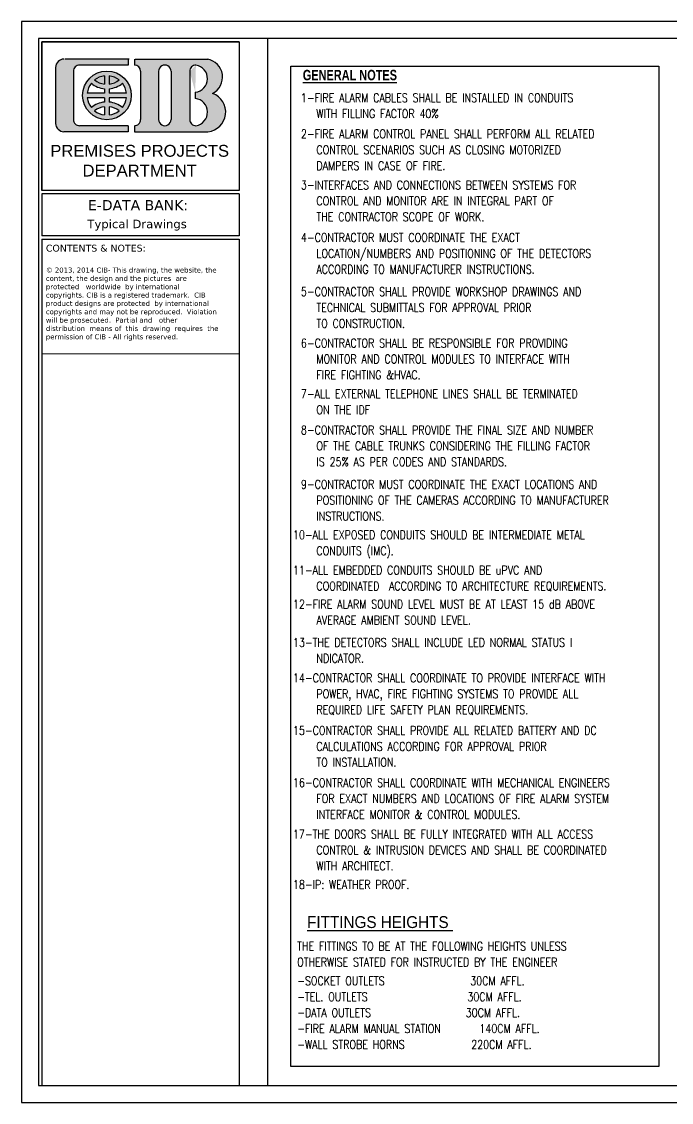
# Model space of a CAD drawing. Header units: metres. Extents: x 825.2 to 856.4, y 282.9 to 304.9.
# Drawn here: x 825.23 to 838.46, y 282.91 to 304.93 of the extents above; entities that cross this region are included whole.
import ezdxf

# ---------------------------------------------------------------- set-up
doc = ezdxf.new("R2010")
doc.units = ezdxf.units.M
doc.header["$LTSCALE"] = 0.05
for name, color, linetype in [('EXAMPLE', 220, 'Continuous'), ('FIRE_FAS', 200, 'Continuous'), ('text', 2, 'Continuous'), ('TEXT _DETAIL TITLES', 7, 'Continuous')]:
    doc.layers.add(name, color=color, linetype=linetype)
doc.layers.add('flooring', color=41, linetype='Continuous', lineweight=9)
doc.styles.add('GENERATED_STYLE_1', font='arial.ttf')
doc.styles.add('GENERATED_STYLE_2', font='arialbd.ttf')
doc.styles.add('ROMANS1', font='romans.shx', dxfattribs={"width": 0.8, "height": 250})
doc.styles.get("Standard").update_dxf_attribs({"font": 'arial.ttf'})

# ---------------------------------------------------------------- blocks, each defined once
blk = doc.blocks.new('erwger')
at = {"true_color": 0xf4820f}
h = blk.add_hatch(color=30, dxfattribs=at)
edge = h.paths.add_edge_path()
edge.add_ellipse((0.7908775300937405, 7.271490410557148), major_axis=(-0.1778709056389359, 9.002499000000002e-10), ratio=0.9999513831597877, start_angle=0, end_angle=360)
edge = h.paths.add_edge_path(flags=16)
edge.add_line((0.8077973684856135, 7.354111497106746), (0.8077973684856122, 7.427094761812298))
edge.add_ellipse((0.7908775300937405, 7.271490410557148), major_axis=(0.1440312288554087, 1.6825289e-09), ratio=0.9999513831463788, start_angle=51.57003715304239, end_angle=83.25369162932219, ccw=False)
edge.add_ellipse((0.7908775300937405, 7.497138503138339), major_axis=(-0.1440312288554085, 1.6834439e-09), ratio=0.9999513831463793, start_angle=96.74630837104172, end_angle=128.4299628473216, ccw=False)
edge = h.paths.add_edge_path(flags=16)
edge.add_ellipse((0.7908775300937405, 7.271490410557148), major_axis=(0.1440312288569741, 1.78028777e-08), ratio=0.9999513831390927, start_angle=96.74630062072379, end_angle=128.429955095524, ccw=False)
edge.add_line((0.773957691699187, 7.414517417529009), (0.7739576916991884, 7.341534151884337))
edge.add_ellipse((0.7908775300937405, 7.497138503138339), major_axis=(-0.144031228856974, 1.78026624e-08), ratio=0.9999513831390935, start_angle=51.570044904390386, end_angle=83.2536993791906, ccw=False)
h.paths.add_polyline_path([(0.773957691699187, 7.288410251488295), (0.773957691699187, 7.320082778110062), (0.7664293322516778, 7.320964365985879), (0.7589453695800609, 7.322165879191909), (0.7515193944567409, 7.323685135805126), (0.7441648921606429, 7.32551937691521), (0.7368952181788015, 7.327665271612452), (0.7297235739534667, 7.330118923036388), (0.7226629829085832, 7.332875875452495), (0.7157262668000091, 7.335931122343565), (0.7089260224314823, 7.339279115501328), (0.7022745987794528, 7.342913775101845), (0.6957840745679151, 7.346828500746104), (0.6894662363335251, 7.351016183446315), (0.6833325570223323, 7.355469218535164), (0.6773941748128808, 7.360179519747279), (0.6734799620023048, 7.354929783091067), (0.6698084303149193, 7.349507563101086), (0.6663871692859487, 7.343924068234436), (0.6632232512505248, 7.338190840535617), (0.6603232165715801, 7.332319731572661), (0.6576930601197108, 7.326322877937884), (0.6553382188808207, 7.320212676159437), (0.6532635607168721, 7.314001757075646), (0.6514733743032315, 7.307702959724803), (0.6499713602631984, 7.301329304804676), (0.6487606235182092, 7.294893967756559), (0.6478436668636187, 7.288410251488295)], flags=0)
h.paths.add_polyline_path([(0.9339113933238624, 7.288410251488296), (0.9329944366694071, 7.29489396775667), (0.9317836999244864, 7.301329304804898), (0.9302816858844511, 7.307702959725111), (0.9284914994707372, 7.31400175707606), (0.9264168413066578, 7.32021267615989), (0.9240620000675641, 7.326322877938369), (0.9214318436154356, 7.332319731573148), (0.918531808936168, 7.338190840536096), (0.915367890900365, 7.343924068234853), (0.9119466298709524, 7.349507563101397), (0.9082750981830738, 7.354929783091228), (0.9043608853719564, 7.360179519747279), (0.8984225031626554, 7.355469218535303), (0.8922888238515506, 7.351016183446514), (0.8859709856173575, 7.34682850074642), (0.879480461405921, 7.342913775102211), (0.8728290377540627, 7.33927911550175), (0.8660287933857134, 7.335931122343989), (0.8590920772773207, 7.332875875452937), (0.8520314862326475, 7.330118923036816), (0.8448598420075315, 7.327665271612863), (0.837590168025878, 7.325519376915585), (0.8302356657299721, 7.323685135805426), (0.8228096906068832, 7.322165879192128), (0.8153257279355322, 7.320964365985992), (0.8077973684856135, 7.320082778109748), (0.8077973684856135, 7.288410251488295)], flags=0)
h.paths.add_polyline_path([(0.8077973684856135, 7.254572219881548), (0.8077973684856136, 7.222898043004593), (0.8153257279356285, 7.222016455128492), (0.8228096906070133, 7.220814941922496), (0.8302356657301327, 7.219295685309302), (0.8375901680260618, 7.217461444199223), (0.8448598420077112, 7.215315549501997), (0.8520314862328487, 7.212861898078084), (0.8590920772775409, 7.210104945661968), (0.8660287933859663, 7.207049698770887), (0.8728290377543018, 7.203701705613098), (0.8794804614061102, 7.200067046012591), (0.8859709856175217, 7.196152320368268), (0.8922888238516598, 7.19196463766811), (0.8984225031627135, 7.187511602579187), (0.9043608853719765, 7.182801301367046), (0.9082751784140481, 7.188051150895514), (0.9119467799052832, 7.193473490817925), (0.9153680998452249, 7.199057111955261), (0.918532065477884, 7.204790471513932), (0.9214321360653964, 7.210661717152202), (0.9240623164094166, 7.216658711482009), (0.9264171692447516, 7.222769057160098), (0.9284918264796328, 7.228980122516629), (0.930281999259268, 7.235279067668015), (0.9317839868320567, 7.241652871060345), (0.9329946841999852, 7.248088356388289), (0.9339115885442062, 7.254572219881548)], flags=0)
h.paths.add_polyline_path([(0.6478434716406313, 7.254572219881548), (0.6487603759855533, 7.248088356388516), (0.6499710733540534, 7.241652871060804), (0.6514730609272789, 7.235279067668662), (0.6532632337072262, 7.228980122517424), (0.6553378909422828, 7.222769057160991), (0.6576927437776723, 7.216658711482951), (0.6603229241216104, 7.210661717153182), (0.6632229947089121, 7.204790471514869), (0.6663869603412537, 7.199057111956071), (0.6698082802807763, 7.193473490818543), (0.6734798817714476, 7.188051150895853), (0.6773941748128604, 7.182801301367045), (0.6833325570222629, 7.187511602579322), (0.6894662363333941, 7.191964637668304), (0.6957840745676908, 7.196152320368597), (0.7022745987792326, 7.200067046012943), (0.7089260224312439, 7.203701705613519), (0.7157262667998077, 7.207049698771348), (0.7226629829083766, 7.210104945662424), (0.7297235739532408, 7.21286189807851), (0.7368952181786418, 7.215315549502437), (0.7441648921604657, 7.217461444199586), (0.7515193944566271, 7.219295685309608), (0.7589453695799842, 7.220814941922714), (0.7664293322516333, 7.222016455128619), (0.773957691699187, 7.222898043004276), (0.773957691699187, 7.254572219881548)], flags=0)
h.paths.add_polyline_path([(0.7294873354330083, 7.176128880071951), (0.723550473082551, 7.173162724664702), (0.7177565579001525, 7.169926245670233), (0.7121178913854214, 7.166426314701889), (0.7066464454178214, 7.162670362727888), (0.7013538368018936, 7.158666364266577), (0.7066464454178866, 7.154662365805446), (0.7121178913855686, 7.150906413831576), (0.7177565579003274, 7.14740648286335), (0.7235504730827764, 7.144170003868946), (0.7294873354332428, 7.14120384846174), (0.7355545399501279, 7.138514314310711), (0.7417392048926307, 7.136107111769228), (0.7480281991306195, 7.133987351751168), (0.7544081700247551, 7.132159534879331), (0.7608655717761387, 7.13062754193003), (0.7673866941866425, 7.129394625593362), (0.773957691699187, 7.128463403577037), (0.773957691699187, 7.188869324956112), (0.7673866941866241, 7.187938102939968), (0.7608655717759994, 7.186705186603443), (0.7544081700246031, 7.18517319365425), (0.7480281991303894, 7.183345376782488), (0.7417392048924053, 7.181225616764474), (0.7355545399499187, 7.178818414223017)], flags=0)
h.paths.add_polyline_path([(0.8400158552934681, 7.136107111768763), (0.8462005202361756, 7.138514314310223), (0.8522677247532827, 7.141203848461269), (0.8582045871039639, 7.144170003868508), (0.8639985022866135, 7.147406482863), (0.8696371688015586, 7.150906413831308), (0.8751086147694433, 7.154662365805308), (0.8804012233855874, 7.158666364266577), (0.8751086147695188, 7.162670362728012), (0.8696371688017359, 7.166426314702146), (0.8639985022868005, 7.169926245670575), (0.8582045871041669, 7.17316272466514), (0.8522677247535289, 7.17612888007242), (0.8462005202363673, 7.178818414223515), (0.8400158552936966, 7.181225616764939), (0.833726861055413, 7.183345376782932), (0.8273468901609676, 7.185173193654628), (0.8208894884092739, 7.186705186603731), (0.8143683659985571, 7.18793810294011), (0.8077973684856135, 7.188869324956117), (0.8077973684856132, 7.128463403577035), (0.8143683659984176, 7.129394625593207), (0.8208894884091877, 7.130627541929754), (0.8273468901608406, 7.132159534878959), (0.8337268610552039, 7.133987351750719)], flags=0)
for p, q in [((0.773957691699187, 7.414517417539071), (0.773957691699187, 7.354111496157074)), ((0.8077973684856135, 7.414517417539071), (0.8077973684856135, 7.354111496157074)), ((0.773957691699187, 7.288410251488295), (0.647843666864131, 7.288410251488295)), ((0.773957691699187, 7.320082778105607), (0.773957691699187, 7.288410251488295)), ((0.8077973684856135, 7.320082778105607), (0.8077973684856135, 7.288410251488295)), ((0.933911393320712, 7.288410251488295), (0.8077973684856135, 7.288410251488295)), ((0.773957691699187, 7.254572219881548), (0.6478434716420738, 7.254572219881548)), ((0.773957691699187, 7.254572219881548), (0.773957691699187, 7.222898043008732)), ((0.773957691699187, 7.188869324957925), (0.773957691699187, 7.128463403575886)), ((0.9339115885427692, 7.254572219881548), (0.8077973684856135, 7.254572219881548)), ((0.8077973684856135, 7.254572219881548), (0.8077973684856135, 7.222898043008732)), ((0.8077973684856135, 7.188869324957925), (0.8077973684856135, 7.128463403575886))]:
    blk.add_line(p, q)
for centre, major_axis, ratio, start_param, end_param in [((0.7908775300937405, 7.271490410557148), (-0.1778709056389359, 9.002499000000002e-10), 0.9999513831597877, 3.141592658651293, 9.424777965830879), ((0.7908775300937405, 7.271490410557148), (0.1440312288559296, 5.66761834e-08), 0.999951383189954, 2.478200239738987, 3.023841208525699), ((0.7908775300937405, 7.497138503138339), (-0.1778709056432779, 4.243742999999999e-10), 0.999951383133538, 0.878885610106705, 1.475528024982516), ((0.7908775300937405, 7.271490410557148), (0.1440312288569741, 1.78028777e-08), 0.9999513831390927, 1.688541484955864, 2.241525574605362), ((0.7908775300937405, 7.497138503138339), (-0.144031228856974, 1.78026624e-08), 0.9999513831390935, 0.9000670789829365, 1.453051168632433), ((0.7908775300937405, 7.271490410557148), (0.1440312288554086, 1.6825289e-09), 0.9999513831463788, 0.9000669436963937, 1.453051033371717), ((0.7908775300937405, 7.497138503138339), (-0.1440312288554085, 1.6834439e-09), 0.9999513831463795, 1.688541620224428, 2.241525709899752), ((0.7908775300937405, 7.497138503138339), (0.1778709056428806, 3.659580039999999e-08), 0.99995138313766, -1.475528228330162, -0.8788858134720323), ((0.7908775300937405, 7.271490410557148), (0.1440312288552734, 1.78848544e-08), 0.9999513830996134, 0.1177509273774404, 0.6633918962271448), ((0.7908775300937405, 7.271490410557148), (-0.1440312288571555, 1.256149333e-07), 0.9999513832262572, 0.1177403856962575, 0.6633928924763333), ((0.7908775300937405, 7.045842317976002), (-0.177870905637854, 5.105273350000001e-08), 0.999951383161578, -1.475527735586549, -0.8788853206884173), ((0.7908775300937405, 7.045842317976002), (-0.1440312288505984, 4.19317145e-08), 0.9999513831791705, -1.453050753915244, -0.9000666642358846), ((0.7908775300937405, 7.045842317976002), (0.1778709056374674, 1.48803915e-08), 0.9999513831656989, 0.8788855240588935, 1.475527938939344), ((0.7908775300937405, 7.045842317976002), (0.1440312288490248, 6.14173613e-08), 0.9999513831864572, 0.9000665289461784, 1.453050618651364), ((0.7908775300937405, 7.271490410557148), (-0.1440312288520954, 1.167978602e-07), 0.9999513830715148, 2.478201444104023, 3.023853951010075), ((0.7908775300937405, 7.271490410557148), (-0.144031228856974, 1.78026624e-08), 0.9999513831390935, 0.9000670789829365, 1.453051168632433), ((0.7908775300937405, 7.271490410557148), (-0.1440312288554085, 1.6834439e-09), 0.9999513831463795, 1.688541620224428, 2.241525709899752)]:
    blk.add_ellipse(centre, major_axis=major_axis, ratio=ratio, start_param=start_param, end_param=end_param)

msp = doc.modelspace()

# ---------------------------------------------------------------- hatches: boundary and pattern name
at = {"true_color": 0x05367b}
h = msp.add_hatch(color=156, dxfattribs=at)
edge = h.paths.add_edge_path()
edge.add_ellipse((828.9822597568491, 303.0826252761939), major_axis=(-0.2847334991203993, 0.2847334991203991), ratio=0.9999999999988212, start_angle=140.9887959417215, end_angle=295.3446054887965)
edge.add_ellipse((828.9475568379949, 303.7941024595342), major_axis=(0.263960916692243, 0.2639609166922428), ratio=0.9999999999977979, start_angle=252.1161445481342, end_angle=394.8671921334229)
edge.add_line((829.0132683977081, 304.1615687246334), (827.526152731748, 304.1615687246334))
edge.add_line((827.526152731748, 304.1615687246334), (827.526152731748, 304.0398288093342))
edge.add_ellipse((827.525674551976, 303.9149193531442), major_axis=(0.0883249701060035, 0.0883249701060035), ratio=0.99999999998143, start_angle=314.999999999468, end_angle=404.7806552050888, ccw=False)
edge.add_line((827.6505879591577, 303.9148767924738), (827.6505879591577, 302.9288504221653))
edge.add_ellipse((827.525674551976, 302.928807861524), major_axis=(-0.08832497010741733, 0.08832497010741733), ratio=0.9999999999632984, start_angle=135.2193392665666, end_angle=225.0000000010515, ccw=False)
edge.add_line((827.526152731748, 302.8038984061853), (827.526152731748, 302.6821584900239))
edge.add_line((827.526152731748, 302.6821584900166), (829.0243362211309, 302.6821584900166))
edge = h.paths.add_edge_path(flags=16)
edge.add_ellipse((828.1457365462161, 303.9128052132941), major_axis=(0.0898328686706625, 0.0898328686706625), ratio=0.9997119807870024, start_angle=314.9917476689804, end_angle=494.9917591940154, ccw=False)
edge.add_line((828.2727641960241, 303.9127638486347), (828.2727641960241, 302.9309633660081))
edge.add_ellipse((828.1457365462161, 302.9309220013741), major_axis=(-0.08983286778834002, 0.08983286778834011), ratio=0.9997120004191951, start_angle=45.00824024262738, end_angle=225.0082517684367, ccw=False)
edge.add_line((828.018708896393, 302.9309630749043), (828.018708896393, 303.9127641397675))
edge = h.paths.add_edge_path(flags=16)
edge.add_ellipse((828.7782823728867, 303.9128052132941), major_axis=(-0.08981992907193462, 0.08981992907193462), ratio=0.9999999999864505, start_angle=-44.99999317017591, end_angle=45.0000115254237, ccw=False)
edge.add_ellipse((828.7352288672892, 303.764669268708), major_axis=(0.196937552161904, 0.1969375521619039), ratio=0.9999999999765671, start_angle=231.2027145111571, end_angle=396.10711598349036, ccw=False)
edge.add_line((828.7653203606869, 303.4877878470755), (828.7653203606869, 303.359567632065))
edge.add_ellipse((828.73321844356, 303.0808307734181), major_axis=(-0.1983995304344521, 0.1983995304344518), ratio=0.9999999999994571, start_angle=144.242534102069, end_angle=308.43007553053377, ccw=False)
edge.add_ellipse((828.7782823728867, 302.9309220013741), major_axis=(0.08981992907290752, 0.08981992907290752), ratio=0.9999999999647847, start_angle=134.9999884731813, end_angle=224.9999927451809, ccw=False)
edge.add_line((828.65125472307, 302.9309652021942), (828.65125472307, 303.9127620124558))
edge = h.paths.add_edge_path()
edge.add_ellipse((826.409908021546, 303.9149193531442), major_axis=(-0.08832497010741733, 0.08832497010741733), ratio=0.9999999999495524, start_angle=-45.00000000144502, end_angle=45.00000000144519, ccw=False)
edge.add_line((826.4098655680441, 304.0398266874248), (827.4023933827566, 304.0398266874248))
edge.add_line((827.402393382762, 304.0398266874248), (827.402393382762, 304.1615687246334))
edge.add_line((827.402393382762, 304.1615687246334), (826.0920004840027, 304.1615687246334))
edge.add_ellipse((826.0920686087679, 303.9920558509324), major_axis=(-0.1198666162295104, 0.1198666162295104), ratio=0.9999999999942295, start_angle=-44.99999914547698, end_angle=45.00000400240247)
edge.add_line((825.9225474934769, 303.9919877118076), (825.9225474934769, 302.8517395030352))
edge.add_ellipse((826.0920686087679, 302.8516713637249), major_axis=(-0.1198666162306849, 0.1198666162306849), ratio=0.9999999999753536, start_angle=44.9999959455793, end_angle=134.9999991446057)
edge.add_line((826.0920004840041, 302.6821584900166), (827.4023933827639, 302.6821584900166))
edge.add_line((827.402393382762, 302.6821584900166), (827.402393382762, 302.8039005272252))
edge.add_line((827.402393382762, 302.8039005272252), (826.4098655680627, 302.8039005272252))
edge.add_ellipse((826.409908021546, 302.928807861524), major_axis=(0.08832497010741712, 0.08832497010741712), ratio=0.999999999963298, start_angle=134.9999999989486, end_angle=225.0000000010514, ccw=False)
edge.add_line((826.284994614361, 302.9288503180936), (826.284994614361, 303.9148768965564))

# ---------------------------------------------------------------- linework, layer by layer
for p, q in [((830.2375020737195, 304.580468319716), (830.2375020737195, 283.2510077804067)), ((829.6598670683238, 304.5114300312447), (829.6598670683238, 301.4859567011766)), ((827.4192087530059, 304.1615687246334), (826.108883975995, 304.1615687246334)), ((827.402393382762, 304.1615687246334), (827.402393382762, 304.0398266874248)), ((827.526152731748, 304.1615687246334), (827.526152731748, 304.0398257722258)), ((827.5429681019882, 304.1615687246334), (829.0300450323853, 304.1615687246334)), ((825.9225474934319, 303.9920558408952), (825.9225474934319, 302.8516713756247)), ((826.2849946143228, 303.9149193531442), (826.2849946143228, 302.9288078615676)), ((827.402393382762, 304.0398266874248), (826.4099080215069, 304.0398266874248)), ((827.6505879591577, 303.9149193666448), (827.6505879591577, 302.9288078383428)), ((828.018708896419, 303.9128052394548), (828.018708896419, 302.9309219758646)), ((828.2727641960632, 303.912805223444), (828.2727641960632, 302.9309220014069)), ((828.6512547231287, 303.9128051877591), (828.6512547231287, 302.9309220269673)), ((828.7653203607342, 303.4877945354741), (828.7653203607342, 303.3595609067555)), ((827.402393382762, 302.8039005272761), (826.4099080215069, 302.8039005272761)), ((827.402393382762, 302.8039005272761), (827.402393382762, 302.6821584900748)), ((827.526152731748, 302.8039005272761), (827.526152731748, 302.6821584900748)), ((827.402393382762, 302.6821584900748), (826.0920686057548, 302.6821584900748)), ((827.526152731748, 302.6821584900748), (829.0242713383741, 302.6821584900748)), ((829.6598670683238, 301.4859567011766), (825.6447643365677, 301.4859567011766)), ((829.6598670683238, 301.4169184127271), (825.6447643365677, 301.4169184127271)), ((829.6598670683238, 301.4169184127271), (825.6447643365677, 301.4169184127271)), ((829.6598670683238, 301.4169184127271), (829.6598670683238, 300.5626591889153)), ((829.6598670683238, 300.5626591889153), (825.6447643365677, 300.5626591889153)), ((825.6447643365677, 300.4936209004658), (825.6447643365677, 283.2510077804067)), ((825.6447643365677, 300.4936209004658), (829.6598670683238, 300.4936209004658)), ((829.6598670683238, 300.4936209004658), (829.6598670683238, 283.2510077804067))]:
    msp.add_line(p, q)
for points in [[(825.2305346058274, 282.9058163381263), (856.3697071244528, 282.9058163381263), (856.3697071244528, 304.9256597620036), (825.2305346058274, 304.9256597620036)], [(825.5757260481168, 283.2510077804067), (856.0245156821629, 283.2510077804067), (856.0245156821629, 304.580468319716), (825.5757260481168, 304.580468319716)], [(829.6598670683238, 301.4859567011766), (825.6447643365677, 301.4859567011766), (825.6447643365677, 304.5114300312447), (829.6598670683238, 304.5114300312447)], [(830.7130377999274, 304.0206280141429), (838.198563221122, 304.0206280141429), (838.198563221122, 283.6387781095109), (830.7130377999274, 283.6387781095109)]]:
    msp.add_lwpolyline(points, close=True)
for points in [[(829.6598670683238, 304.5114300312447), (825.6447643365677, 304.5114300312447), (825.6447643365677, 301.4859567011766)], [(825.6447643365677, 301.4169184127271), (825.6447643365677, 300.5626591889153)]]:
    msp.add_lwpolyline(points)
for centre, major_axis, ratio, start_param, end_param in [((826.0920686087179, 303.9920558509324), (-0.1695211152908606, 9.4123462e-09), 0.9999513831238884, -1.570796256358258, 1.253809221e-07), ((828.947556838054, 303.794102459556), (0.3733061831382485, 9.0559043e-09), 0.9999513831509452, -1.0975912786114, 1.393953862568415), ((826.4099080215042, 303.9149193531442), (-0.1249134071785298, 6.55719407e-08), 0.9999513831383277, -1.570795801881244, 5.249646948e-07), ((827.525674551985, 303.9149193531442), (0.1249134071785448, 2.40585341e-08), 0.9999513831380106, -1.926110598e-07, 1.566968031442357), ((828.1457365462461, 303.9128052132941), (0.09700805066923719, 0.08203292684860133), 0.9997073739426671, -0.702095935364549, 2.439496919383977), ((828.778282372934, 303.9128052132941), (-0.1270276498169745, 1.87035251e-08), 0.999951383178154, -1.570796060358575, 3.48405695e-07), ((828.735228867336, 303.7646692687152), (0.2785185277980045, 7.14493449e-08), 0.9999513831518984, -1.462544014668886, 1.415593389395374), ((828.9822597569141, 303.0826252762448), (-0.4026837650814269, 4.430146100000001e-09), 0.9999513831567275, 1.675315500509039, 4.369388801588822), ((828.7332184436041, 303.0808307734436), (0.2805861275639367, 3.2184778e-09), 0.9999513831529621, -1.409491394122023, 1.456135027722176), ((826.0920686087179, 302.8516713637649), (-0.1695211152908551, 4.423647769999999e-08), 0.9999513831238876, 1.901831226e-07, 1.570796572815684), ((826.4099080215042, 302.9288078615676), (0.1249134071785385, 4.66171409e-08), 0.9999513831530812, 3.141592280375991, 4.712388607207176), ((827.525674551985, 302.9288078615676), (-0.1249134071785385, 4.66172034e-08), 0.9999513831530812, 1.570796699972909, 3.141593026804093), ((828.1457365462461, 302.9309220014069), (-0.0970085046712377, 0.0820323880693598), 0.9997073932053901, 0.7020901786192117, 3.843683033382245), ((828.778282372934, 302.9309220014069), (0.1270276498169678, 4.52702846e-08), 0.9999513831781549, 3.141592096017872, 4.712388497388521)]:
    msp.add_ellipse(centre, major_axis=major_axis, ratio=ratio, start_param=start_param, end_param=end_param)
at = {"layer": 'flooring'}
msp.add_line((825.6447643365677, 298.1572748690554), (829.6598670683238, 298.1572748690554), dxfattribs=at)

# ---------------------------------------------------------------- block references
at = {"xscale": 2.788558226769498, "yscale": 2.788558226769498, "zscale": 2.788558226769498}
msp.add_blockref('erwger', (824.7609731596431, 283.144886901216), dxfattribs=at)

# ---------------------------------------------------------------- texts
for s, insert, char_height, width, attachment_point in [('PREMISES PROJECTS\\PDEPARTMENT', (827.6336408856841, 302.092011312517), 0.2416340096044954, 6.296976273335845, 5), ('{\\fVerdana|b0|i0|c0|p34;E-DATA BANK:}', (826.5811797054121, 301.2896451528571), 0.2071148653752818, 5.254321538559513, 1), ('{\\fVerdana|b0|i0|c0|p34;CONTENTS & NOTES:\\P\\P\\H0.73171x;\\C6;© 2013, 2014 CIB- This drawing, the website, the content, the design and the pictures  are   protected   worldwide  by international  copyrights. CIB is a registered trademark.  CIB product designs are protected  by international  copyrights and may not be reproduced.  Violation will be prosecuted.  Partial and   other  distribution  means of  this  drawing  requires  the permission of CIB - All rights reserved.}', (825.7238613359359, 300.379575411523), 0.1393344985666736, 3.538339751456041, 1)]:
    msp.add_mtext(s, dxfattribs=dict(insert=insert, char_height=char_height, width=width, attachment_point=attachment_point))
at = {"layer": 'EXAMPLE', "insert": (826.5681422523298, 300.889264951645), "char_height": 0.1725957211460682, "width": 2.546265959147846, "attachment_point": 1}
msp.add_mtext('{\\fVerdana|b0|i0|c0|p34;Typical Drawings }', dxfattribs=at)
at = {"layer": 'FIRE_FAS', "color": 7, "linetype": 'Continuous', "ltscale": 0.5, "style": 'ROMANS1', "width": 0.8}
for s, p in [('1-FIRE ALARM CABLES SHALL BE INSTALLED IN CONDUITS ', (830.9147368987377, 303.2859969227272)), ('WITH FILLING FACTOR 40%%%', (831.2309280540752, 302.9619969227273)), ('2-FIRE ALARM CONTROL PANEL SHALL PERFORM ALL RELATED', (830.9147368987377, 302.5489542028433)), ('CONTROL SCENARIOS SUCH AS CLOSING MOTORIZED ', (831.2309280540752, 302.2249542028434)), ('DAMPERS IN CASE OF FIRE. ', (831.2309280540752, 301.9009542028434)), ('3-INTERFACES AND CONNECTIONS BETWEEN SYSTEMS FOR ', (830.9147368987377, 301.5075804687767)), ('CONTROL AND MONITOR ARE IN INTEGRAL PART OF ', (831.2309280540752, 301.1835804687768)), ('THE CONTRACTOR SCOPE OF WORK.', (831.2309280540752, 300.8595804687768)), ('4-CONTRACTOR MUST COORDINATE THE EXACT ', (830.9147368987377, 300.4375503303551)), ('LOCATION/NUMBERS AND POSITIONING OF THE DETECTORS ', (831.2309280540752, 300.1135503303551)), ('ACCORDING TO MANUFACTURER INSTRUCTIONS.  ', (831.2309280540752, 299.7895503303551)), ('5-CONTRACTOR SHALL PROVIDE WORKSHOP DRAWINGS AND ', (830.9147368987377, 299.334508014124)), ('TECHNICAL SUBMITTALS FOR APPROVAL PRIOR ', (831.2309280540752, 299.0105080141241)), ('TO CONSTRUCTION.', (831.2309280540752, 298.6865080141241)), ('6-CONTRACTOR SHALL BE RESPONSIBLE FOR PROVIDING ', (830.9147368987377, 298.2868298710998)), ('MONITOR AND CONTROL MODULES TO INTERFACE WITH ', (831.2309280540752, 297.9628298710998)), ('FIRE FIGHTING &HVAC.', (831.2309280540752, 297.6388298710999)), ('7-ALL EXTERNAL TELEPHONE LINES SHALL BE TERMINATED ', (830.9147368987377, 297.2525629252999)), ('ON THE IDF', (831.2309280540752, 296.9285629253)), ('8-CONTRACTOR SHALL PROVIDE THE FINAL SIZE AND NUMBER ', (830.9147368987377, 296.5159213950941)), ('OF THE CABLE TRUNKS CONSIDERING THE FILLING FACTOR ', (831.2309280540752, 296.1919213950941)), ('IS 25%%% AS PER CODES AND STANDARDS.', (831.2309280540752, 295.8679213950941)), ('9-CONTRACTOR MUST COORDINATE THE EXACT LOCATIONS AND ', (830.9147368987377, 295.4087525566384)), ('POSITIONING OF THE CAMERAS ACCORDING TO MANUFACTURER', (831.2309280540752, 295.0847525566384)), ('INSTRUCTIONS. ', (831.2309280540752, 294.7607525566384)), ('10-ALL EXPOSED CONDUITS SHOULD BE INTERMEDIATE METAL ', (830.7530677320509, 294.379643763637)), ('CONDUITS (IMC).', (831.2309280540752, 294.0556437636371)), ('11-ALL EMBEDDED CONDUITS SHOULD BE uPVC AND ', (830.7530677320509, 293.6608838297421)), ('COORDINATED  ACCORDING TO ARCHITECTURE REQUIREMENTS.', (831.2309280540752, 293.3368838297421)), ('12-FIRE ALARM SOUND LEVEL MUST BE AT LEAST 15 dB ABOVE', (830.7530677320509, 292.9669403420116)), ('AVERAGE AMBIENT SOUND LEVEL.', (831.2309280540752, 292.6429403420116)), ('13-THE DETECTORS SHALL INCLUDE LED NORMAL STATUS I', (830.7530677320509, 292.1879446461688)), ('NDICATOR.', (831.2309280540752, 291.8639446461688)), ('14-CONTRACTOR SHALL COORDINATE TO PROVIDE INTERFACE WITH ', (830.7530677320509, 291.4644277491181)), ('POWER, HVAC, FIRE FIGHTING SYSTEMS TO PROVIDE ALL ', (831.2309280540752, 291.1404277491181)), ('REQUIRED LIFE SAFETY PLAN REQUIREMENTS.', (831.2309280540752, 290.8164277491181)), ('15-CONTRACTOR SHALL PROVIDE ALL RELATED BATTERY AND DC ', (830.7530677320509, 290.393824482605)), ('CALCULATIONS ACCORDING FOR APPROVAL PRIOR ', (831.2309280540752, 290.069824482605)), ('TO INSTALLATION.', (831.2309280540752, 289.745824482605)), ('16-CONTRACTOR SHALL COORDINATE WITH MECHANICAL ENGINEERS', (830.7530677320509, 289.3306145684279)), ('FOR EXACT NUMBERS AND LOCATIONS OF FIRE ALARM SYSTEM ', (831.2309280540752, 289.0066145684279)), ('INTERFACE MONITOR & CONTROL MODULES. ', (831.2309280540752, 288.6826145684279)), ('17-THE DOORS SHALL BE FULLY INTEGRATED WITH ALL ACCESS ', (830.7530677320509, 288.2820767332666)), ('CONTROL & INTRUSION DEVICES AND SHALL BE COORDINATED ', (831.2309280540752, 287.9580767332666)), ('WITH ARCHITECT.', (831.2309280540752, 287.6340767332666)), ('18-IP: WEATHER PROOF.', (830.7530677320509, 287.2553177654115)), ('THE FITTINGS TO BE AT THE FOLLOWING HEIGHTS UNLESS ', (830.8393928482546, 286.000030136792)), ('OTHERWISE STATED FOR INSTRUCTED BY THE ENGINEER', (830.8393928482546, 285.676030136792)), ('-SOCKET OUTLETS               30CM AFFL.', (830.8393928482546, 285.2926647593974)), ('-TEL. OUTLETS                  30CM AFFL.', (830.8393928482546, 284.9686647593974)), ('-DATA OUTLETS                 30CM AFFL.', (830.8393928482546, 284.6446647593974)), ('-FIRE ALARM MANUAL STATION     140CM AFFL.', (830.8393928482546, 284.3206647593974)), ('-WALL STROBE HORNS           220CM AFFL.', (830.8393928482546, 283.9966647593974))]:
    msp.add_text(s, height=0.1773663158095103, dxfattribs=at).set_placement(p)
at = {"layer": 'text', "color": 4, "style": 'GENERATED_STYLE_1', "width": 0.92}
msp.add_text('%%UFITTINGS HEIGHTS ', height=0.2417962462194452, dxfattribs=at).set_placement((831.0402588613506, 286.4582818852026))
at = {"layer": 'TEXT _DETAIL TITLES', "color": 4, "linetype": 'Continuous', "lineweight": 30, "style": 'GENERATED_STYLE_2', "width": 0.7500000000000001}
msp.add_text('%%UGENERAL NOTES', height=0.2125787838383385, dxfattribs=at).set_placement((830.953933745147, 303.7304362842118))

doc.saveas('drawing.dxf')
